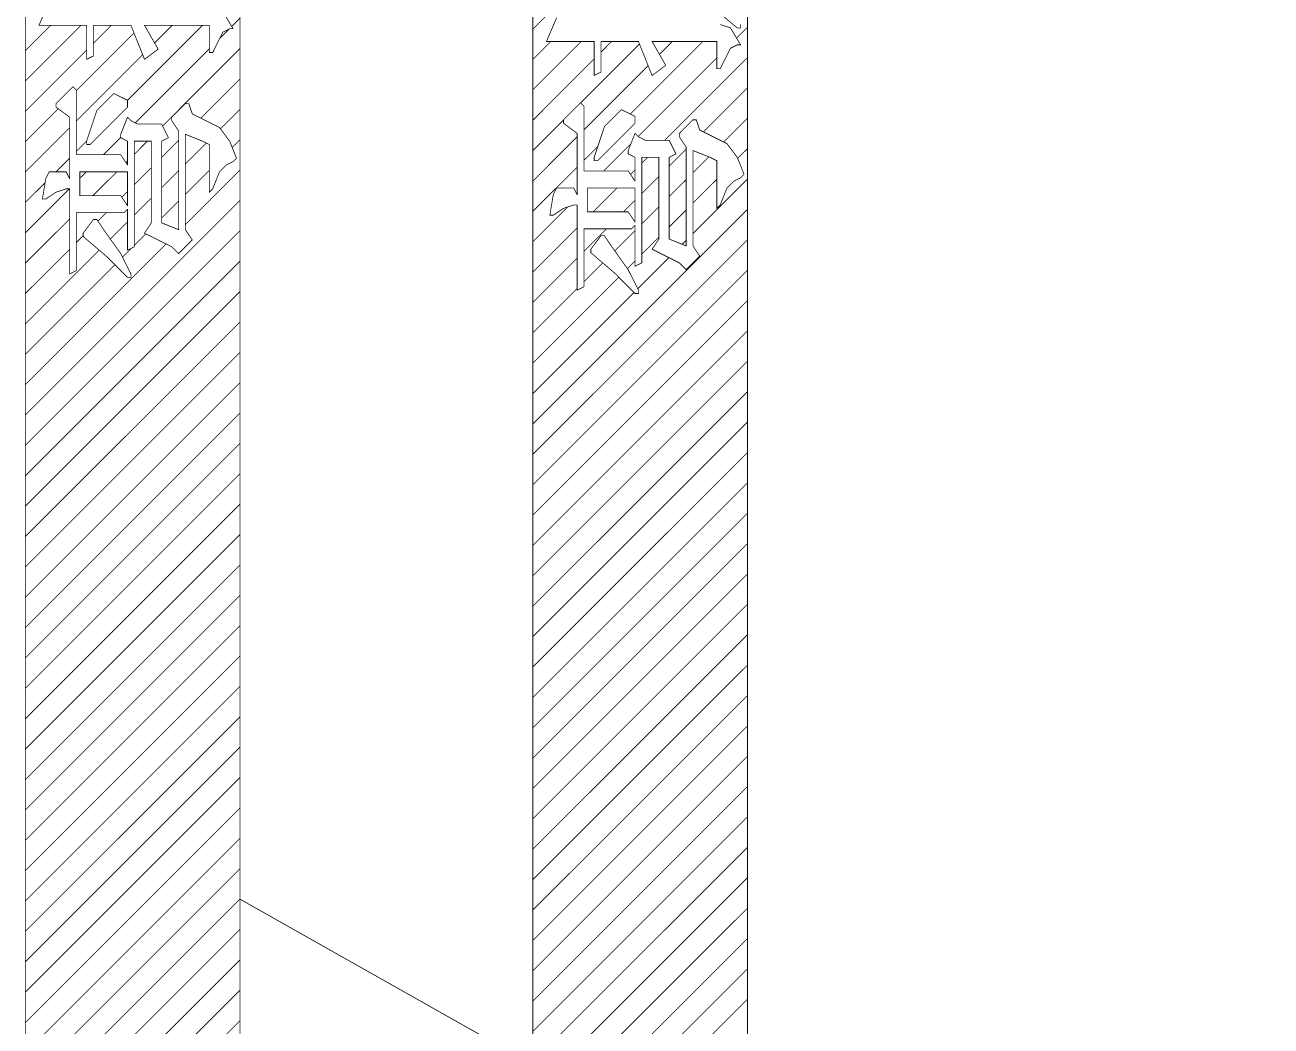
# Model space of a CAD drawing. Header units: millimetres. Extents: x 3362 to 3827, y -139 to 191.
# Drawn here: x 3390.783 to 3394.867, y 116.555 to 119.837 of the extents above; entities that cross this region are included whole.
import ezdxf

# ---------------------------------------------------------------- set-up
doc = ezdxf.new("R2010")
doc.units = ezdxf.units.MM
doc.header["$LTSCALE"] = 23.1
doc.layers.get('0').update_dxf_attribs({"linetype": 'CONTINUOUS'})

# ---------------------------------------------------------------- blocks, each defined once
blk = doc.blocks.new('PAD_R1')
at = {"const_width": 0.5}
blk.add_lwpolyline([(0.25, 0, 1), (-0.25, 0, 1)], format="xyb", close=True, dxfattribs=at)

msp = doc.modelspace()

# ---------------------------------------------------------------- linework, layer by layer
at = {"const_width": 0.00254}
for points in [[(3390.7846, 126.9833), (3390.7846, 113.3834)], [(3390.7846, 113.3834), (3390.7846, 126.9833)], [(3391.4879, 113.3834), (3391.4879, 126.9833)], [(3391.4879, 113.3834), (3391.4879, 126.9833)], [(3392.448, 126.9833), (3392.448, 113.3834)], [(3393.1514, 126.9833), (3393.1514, 113.3834)], [(3392.5748, 119.9498), (3392.448, 119.8228)], [(3390.8293, 119.8352), (3390.8628, 119.9134)], [(3391.432, 119.8799), (3391.4656, 119.824)], [(3393.1178, 119.8268), (3393.0508, 119.8827)], [(3390.8674, 119.8352), (3390.7846, 119.7524)], [(3390.967, 119.8352), (3390.7846, 119.6528)], [(3390.9855, 119.8352), (3390.8293, 119.8352)], [(3390.9855, 119.7237), (3390.9855, 119.8352)], [(3391.0665, 119.8352), (3391.0078, 119.7765)], [(3391.1308, 119.8352), (3391.0078, 119.8352)], [(3391.0078, 119.8352), (3391.0078, 119.7349)], [(3391.3652, 119.8352), (3391.1196, 119.5896)], [(3391.1752, 119.7237), (3391.1308, 119.8352)], [(3391.3876, 119.8352), (3391.1752, 119.8352)], [(3391.1752, 119.8352), (3391.2199, 119.7572)], [(3391.2657, 119.8352), (3391.2083, 119.7778)], [(3391.3876, 119.7461), (3391.3876, 119.8352)], [(3391.4879, 119.8586), (3391.461, 119.8316)], [(3392.4925, 119.7824), (3392.526, 119.8604)], [(3393.0619, 119.838), (3393.0955, 119.8268)], [(3393.0955, 119.8268), (3393.129, 119.7712)], [(3393.1514, 119.8294), (3393.1155, 119.7935)], [(3393.129, 119.8268), (3393.1178, 119.8268)], [(3393.129, 119.838), (3393.129, 119.8268)], [(3391.1407, 119.8101), (3390.952, 119.6213)], [(3391.432, 119.8129), (3391.3988, 119.7461)], [(3391.4529, 119.8233), (3391.4219, 119.7923)], [(3391.4544, 119.824), (3391.432, 119.8129)], [(3391.4656, 119.824), (3391.4544, 119.824)], [(3390.9855, 119.7544), (3390.7846, 119.5533)], [(3391.3876, 119.758), (3391.145, 119.5154)], [(3391.2199, 119.7572), (3391.1752, 119.7237)], [(3391.4879, 119.759), (3391.2344, 119.5053)], [(3391.3988, 119.7461), (3391.3876, 119.7461)], [(3392.6065, 119.7824), (3392.448, 119.6236)], [(3392.507, 119.7824), (3392.448, 119.7232)], [(3392.6489, 119.7824), (3392.4925, 119.7824)], [(3392.7973, 119.774), (3392.6045, 119.5812)], [(3392.6489, 119.6706), (3392.6489, 119.7824)], [(3392.794, 119.7824), (3392.6713, 119.7824)], [(3392.7061, 119.7824), (3392.6713, 119.7473)], [(3392.6713, 119.7824), (3392.6713, 119.6818)], [(3393.0048, 119.7824), (3392.7671, 119.5446)], [(3392.8387, 119.6706), (3392.794, 119.7824)], [(3393.0508, 119.7824), (3392.8387, 119.7824)], [(3392.8387, 119.7824), (3392.8834, 119.7041)], [(3392.9052, 119.7824), (3392.8628, 119.74)], [(3393.0508, 119.693), (3393.0508, 119.7824)], [(3393.0955, 119.76), (3393.0619, 119.693)], [(3393.1178, 119.7712), (3393.0955, 119.76)], [(3393.129, 119.7712), (3393.1178, 119.7712)], [(3391.1691, 119.7389), (3390.952, 119.5218)], [(3391.0078, 119.7349), (3390.9855, 119.7237)], [(3392.6489, 119.7252), (3392.448, 119.5241)], [(3392.8257, 119.7029), (3392.6154, 119.4926)], [(3393.0508, 119.7288), (3392.793, 119.471)], [(3392.8834, 119.7041), (3392.8387, 119.6706)], [(3393.1514, 119.7298), (3392.8801, 119.4585)], [(3392.6713, 119.6818), (3392.6489, 119.6706)], [(3393.0619, 119.693), (3393.0508, 119.693)], [(3390.8852, 119.5784), (3390.9408, 119.6343)], [(3390.9408, 119.6343), (3390.952, 119.6231)], [(3390.952, 119.6231), (3390.952, 119.411)], [(3391.4879, 119.6594), (3391.3596, 119.5309)], [(3393.1514, 119.6302), (3393.0071, 119.486)], [(3391.019, 119.5561), (3391.0749, 119.6119)], [(3391.0749, 119.6119), (3391.1196, 119.5896)], [(3391.1196, 119.5896), (3391.1196, 119.5672)], [(3392.5484, 119.5256), (3392.6042, 119.5812)], [(3392.6042, 119.5812), (3392.6154, 119.5703)], [(3390.8925, 119.5616), (3390.7846, 119.4537)], [(3390.8852, 119.5672), (3390.8852, 119.5784)], [(3390.9299, 119.534), (3390.8852, 119.5672)], [(3390.9855, 119.4557), (3391.019, 119.5561)], [(3391.1196, 119.5672), (3390.9967, 119.4446)], [(3391.2646, 119.534), (3391.3093, 119.5784)], [(3391.3093, 119.5784), (3391.3205, 119.5784)], [(3391.3205, 119.5784), (3391.3317, 119.5451)], [(3391.3317, 119.5451), (3391.4209, 119.5004)], [(3391.4879, 119.5599), (3391.4242, 119.4961)], [(3392.6154, 119.5703), (3392.6154, 119.3579)], [(3392.6825, 119.5032), (3392.7381, 119.5591)], [(3392.7381, 119.5591), (3392.7828, 119.5368)], [(3390.9299, 119.4994), (3390.7846, 119.3541)], [(3390.9299, 119.3328), (3390.9299, 119.534)], [(3391.0973, 119.4781), (3391.1196, 119.534)], [(3391.1196, 119.534), (3391.1308, 119.5228)], [(3391.1308, 119.5228), (3391.1531, 119.5116)], [(3391.1531, 119.5116), (3391.2311, 119.5116)], [(3391.2311, 119.5116), (3391.2535, 119.4669)], [(3391.2646, 119.5228), (3391.2646, 119.534)], [(3391.287, 119.4893), (3391.2646, 119.5228)], [(3391.4209, 119.5004), (3391.4544, 119.4557)], [(3392.5484, 119.5251), (3392.448, 119.4245)], [(3392.5484, 119.5144), (3392.5484, 119.5256)], [(3392.5931, 119.4809), (3392.5484, 119.5144)], [(3392.6489, 119.4026), (3392.6825, 119.5032)], [(3392.7828, 119.5144), (3392.6601, 119.3915)], [(3392.7828, 119.5368), (3392.7828, 119.5144)], [(3392.9281, 119.4809), (3392.9725, 119.5256)], [(3392.9725, 119.5256), (3392.9837, 119.5256)], [(3392.9837, 119.5256), (3392.9949, 119.4921)], [(3393.1514, 119.5307), (3393.0734, 119.4527)], [(3391.0973, 119.4677), (3391.0406, 119.411)], [(3391.0973, 119.4669), (3391.0973, 119.4781)], [(3391.1196, 119.4557), (3391.0973, 119.4669)], [(3391.2535, 119.4669), (3391.2311, 119.4557)], [(3391.287, 119.4583), (3391.2311, 119.4026)], [(3391.287, 119.1654), (3391.287, 119.4893)], [(3391.3093, 119.4781), (3391.3093, 119.1654)], [(3391.3652, 119.4557), (3391.3093, 119.4781)], [(3391.4879, 119.4603), (3391.4628, 119.4349)], [(3392.5931, 119.4702), (3392.448, 119.3249)], [(3392.5931, 119.28), (3392.5931, 119.4809)], [(3392.7604, 119.425), (3392.7828, 119.4809)], [(3392.7828, 119.4809), (3392.794, 119.4697)], [(3392.794, 119.4697), (3392.8163, 119.4585)], [(3392.8163, 119.4585), (3392.8946, 119.4585)], [(3392.8946, 119.4585), (3392.9169, 119.4138)], [(3392.9281, 119.4697), (3392.9281, 119.4809)], [(3392.9504, 119.1123), (3392.9504, 119.4362), (3392.9281, 119.4697)], [(3392.9949, 119.4921), (3393.0843, 119.4473)], [(3390.9855, 119.4557), (3390.952, 119.4222)], [(3390.9855, 119.4446), (3390.9855, 119.4557)], [(3390.9967, 119.4446), (3390.9855, 119.4446)], [(3391.1196, 119.3775), (3391.1196, 119.4557)], [(3391.1846, 119.4557), (3391.142, 119.4128)], [(3391.142, 119.4557), (3391.142, 119.1095)], [(3391.1976, 119.4557), (3391.142, 119.4557)], [(3391.1976, 119.1878), (3391.1976, 119.4557)], [(3391.2311, 119.4557), (3391.2311, 119.1878)], [(3391.3777, 119.4494), (3391.3093, 119.3811)], [(3391.3876, 119.4446), (3391.3652, 119.4557)], [(3391.3876, 119.2883), (3391.3876, 119.4446)], [(3391.4544, 119.4557), (3391.4767, 119.3998)], [(3392.6609, 119.4382), (3392.6154, 119.393)], [(3392.7696, 119.4476), (3392.6802, 119.3579)], [(3392.7604, 119.4138), (3392.7604, 119.425)], [(3392.9504, 119.4291), (3392.8946, 119.3734)], [(3392.9725, 119.425), (3392.9725, 119.1123)], [(3393.0284, 119.4026), (3392.9725, 119.425)], [(3393.0843, 119.4473), (3393.1178, 119.4026)], [(3393.1514, 119.4311), (3393.1193, 119.3991)], [(3390.9299, 119.3998), (3390.8852, 119.3551)], [(3390.952, 119.411), (3391.0973, 119.411)], [(3391.0973, 119.411), (3391.1196, 119.3775)], [(3391.1196, 119.3905), (3391.1143, 119.3854)], [(3391.4432, 119.3775), (3391.4209, 119.3551)], [(3391.4656, 119.3887), (3391.4432, 119.3775)], [(3391.4767, 119.3998), (3391.4656, 119.3887)], [(3392.6489, 119.3915), (3392.6489, 119.4026)], [(3392.6601, 119.3915), (3392.6489, 119.3915)], [(3392.7828, 119.4026), (3392.7604, 119.4138)], [(3392.7828, 119.3247), (3392.7828, 119.4026)], [(3392.8052, 119.4026), (3392.8052, 119.0567)], [(3392.8242, 119.4026), (3392.8052, 119.3836)], [(3392.861, 119.4026), (3392.8052, 119.4026)], [(3392.861, 119.1347), (3392.861, 119.4026)], [(3392.9169, 119.4138), (3392.8946, 119.4026)], [(3392.8946, 119.4026), (3392.8946, 119.1347)], [(3393.0249, 119.4042), (3392.9725, 119.3518)], [(3393.0508, 119.2353), (3393.0508, 119.3915), (3393.0284, 119.4026)], [(3393.1178, 119.4026), (3393.1402, 119.3468)], [(3390.8516, 119.3328), (3390.8628, 119.3551)], [(3390.8628, 119.3551), (3390.9187, 119.3551)], [(3390.9187, 119.3551), (3390.9299, 119.3328)], [(3390.9631, 119.2772), (3390.9631, 119.3551)], [(3390.9847, 119.3551), (3390.9631, 119.3338)], [(3390.9631, 119.3551), (3391.1196, 119.3551)], [(3391.0843, 119.3551), (3391.0061, 119.2772)], [(3391.1196, 119.3551), (3391.1196, 119.2436)], [(3391.1976, 119.3691), (3391.142, 119.3132)], [(3391.287, 119.3587), (3391.2311, 119.3031)], [(3391.4879, 119.3607), (3391.3093, 119.1819)], [(3391.3876, 119.3597), (3391.3093, 119.2815)], [(3391.4209, 119.3551), (3391.3988, 119.2995)], [(3392.5931, 119.3706), (3392.448, 119.2256)], [(3392.6154, 119.3579), (3392.7604, 119.3579)], [(3392.7604, 119.3579), (3392.7828, 119.3247)], [(3392.7828, 119.3612), (3392.7681, 119.3465)], [(3392.861, 119.3399), (3392.8052, 119.284)], [(3393.129, 119.3358), (3393.1067, 119.3247)], [(3393.1402, 119.3468), (3393.129, 119.3358)], [(3390.8494, 119.3193), (3390.7846, 119.2548)], [(3390.9289, 119.2995), (3390.7846, 119.1552)], [(3390.8405, 119.266), (3390.8516, 119.3328)], [(3390.9187, 119.2995), (3390.8852, 119.2883)], [(3390.9299, 119.2995), (3390.9187, 119.2995)], [(3390.9299, 119.0204), (3390.9299, 119.2995)], [(3391.3988, 119.2995), (3391.3876, 119.2883)], [(3392.5148, 119.28), (3392.526, 119.3023)], [(3392.526, 119.3023), (3392.5819, 119.3023)], [(3392.5819, 119.3023), (3392.5931, 119.28)], [(3392.6266, 119.2241), (3392.6266, 119.3023)], [(3392.6266, 119.3023), (3392.7828, 119.3023)], [(3392.7239, 119.3023), (3392.6456, 119.2241)], [(3392.7828, 119.3023), (3392.7828, 119.1906)], [(3392.9504, 119.3295), (3392.8946, 119.2739)], [(3393.1514, 119.3315), (3392.9725, 119.1527)], [(3393.0508, 119.3305), (3392.9725, 119.2523)], [(3393.0843, 119.3023), (3393.0619, 119.2464)], [(3393.1067, 119.3247), (3393.0843, 119.3023)], [(3391.4879, 119.2612), (3390.7846, 118.5578)], [(3390.8516, 119.266), (3390.8405, 119.266)], [(3390.8852, 119.2883), (3390.8516, 119.266)], [(3391.0973, 119.2772), (3390.9631, 119.2772)], [(3391.1196, 119.2436), (3391.0973, 119.2772)], [(3391.1196, 119.2909), (3391.1006, 119.2721)], [(3391.1976, 119.2695), (3391.142, 119.2137)], [(3391.287, 119.2594), (3391.2311, 119.2035)], [(3392.5037, 119.2129), (3392.5148, 119.28)], [(3392.7828, 119.2617), (3392.7452, 119.2241)], [(3390.952, 119.2213), (3390.952, 119.0315)], [(3391.1084, 119.2213), (3390.952, 119.2213)], [(3391.0498, 119.2213), (3391.0226, 119.1939)], [(3391.1196, 119.2325), (3391.1084, 119.2213)], [(3391.1196, 119.0984), (3391.1196, 119.2325)], [(3392.5618, 119.2396), (3392.448, 119.126)], [(3393.1514, 119.232), (3392.448, 118.5286)], [(3392.5148, 119.2129), (3392.5037, 119.2129)], [(3392.5484, 119.2353), (3392.5148, 119.2129)], [(3392.5819, 119.2464), (3392.5484, 119.2353)], [(3392.5931, 119.2464), (3392.5819, 119.2464)], [(3392.5931, 118.9673), (3392.5931, 119.2464)], [(3392.7604, 119.2241), (3392.6266, 119.2241)], [(3392.7828, 119.1906), (3392.7604, 119.2241)], [(3392.861, 119.2403), (3392.8052, 119.1845)], [(3392.9504, 119.2299), (3392.8946, 119.1743)], [(3393.0619, 119.2464), (3393.0508, 119.2353)], [(3390.9299, 119.2007), (3390.7846, 119.0557)], [(3390.9743, 119.1542), (3391.0078, 119.1989)], [(3391.0078, 119.1989), (3391.019, 119.1989)], [(3391.019, 119.1989), (3391.0414, 119.1654)], [(3391.1196, 119.1913), (3391.0632, 119.1349)], [(3391.1752, 119.1542), (3391.1976, 119.1878)], [(3391.2311, 119.1878), (3391.287, 119.1654)], [(3392.5931, 119.1715), (3392.448, 119.0265)], [(3392.7828, 119.1794), (3392.7716, 119.1682)], [(3392.7828, 119.0455), (3392.7828, 119.1794)], [(3391.4879, 119.1616), (3390.7846, 118.4583)], [(3390.9743, 119.1458), (3390.952, 119.1235)], [(3390.9743, 119.1431), (3390.9743, 119.1542)], [(3391.0526, 119.0763), (3390.9743, 119.1431)], [(3391.0414, 119.1654), (3391.0973, 119.0872)], [(3391.1798, 119.1519), (3391.142, 119.1141)], [(3391.2646, 119.1095), (3391.1752, 119.1542)], [(3391.3317, 119.1319), (3391.287, 119.0872)], [(3391.3093, 119.1654), (3391.3317, 119.1319)], [(3393.1514, 119.1324), (3392.448, 118.4291)], [(3392.6154, 119.1682), (3392.6154, 118.9785)], [(3392.6893, 119.1682), (3392.6154, 119.0943)], [(3392.7716, 119.1682), (3392.6154, 119.1682)], [(3392.6378, 119.1014), (3392.6713, 119.1458)], [(3392.6713, 119.1458), (3392.6825, 119.1458)], [(3392.6825, 119.1458), (3392.7048, 119.1123)], [(3392.7828, 119.1621), (3392.7165, 119.0958)], [(3392.861, 119.1408), (3392.8052, 119.0849)], [(3392.8387, 119.1014), (3392.861, 119.1347)], [(3392.8946, 119.1347), (3392.9504, 119.1123)], [(3392.9504, 119.1306), (3392.9375, 119.1177)], [(3391.2461, 119.1189), (3390.7846, 118.6574)], [(3390.9299, 119.1011), (3390.7846, 118.9561)], [(3391.0266, 119.0984), (3390.7846, 118.8565)], [(3391.1328, 119.1052), (3391.1031, 119.0755)], [(3391.142, 119.1095), (3391.1196, 119.0984)], [(3391.287, 119.0872), (3391.2646, 119.1095)], [(3392.6378, 119.0902), (3392.6378, 119.1014)], [(3392.716, 119.0232), (3392.6378, 119.0902)], [(3392.7048, 119.1123), (3392.7604, 119.0343)], [(3392.9281, 119.0567), (3392.8387, 119.1014)], [(3392.9725, 119.1123), (3392.9949, 119.079)], [(3391.4879, 119.062), (3390.7846, 118.3587)], [(3391.0782, 119.0506), (3390.7846, 118.757)], [(3391.1196, 119.0092), (3391.0526, 119.0763)], [(3391.0973, 119.0872), (3391.1308, 119.0204)], [(3392.5931, 119.0719), (3392.448, 118.9269)], [(3392.6771, 119.0564), (3392.6154, 118.9947)], [(3392.7828, 119.0625), (3392.7582, 119.0379)], [(3392.8052, 119.0567), (3392.7828, 119.0455)], [(3392.8935, 119.0737), (3392.7917, 118.9719)], [(3392.9504, 119.0343), (3392.9281, 119.0567)], [(3392.9949, 119.079), (3392.9504, 119.0343)], [(3390.952, 119.0315), (3390.9299, 119.0204)], [(3391.1308, 119.0092), (3391.1196, 119.0092)], [(3391.1308, 119.0204), (3391.1308, 119.0092)], [(3393.1514, 119.0328), (3392.448, 118.3295)], [(3392.7297, 119.0095), (3392.448, 118.7278)], [(3392.7828, 118.9561), (3392.716, 119.0232)], [(3392.7604, 119.0343), (3392.794, 118.9673)], [(3392.5931, 118.9724), (3392.448, 118.8273)], [(3392.6154, 118.9785), (3392.5931, 118.9673)], [(3392.794, 118.9673), (3392.794, 118.9561)], [(3391.4879, 118.9625), (3390.7846, 118.2591)], [(3392.7795, 118.9597), (3392.448, 118.6282)], [(3393.1514, 118.9333), (3392.448, 118.2299)], [(3392.794, 118.9561), (3392.7828, 118.9561)], [(3391.4879, 118.8629), (3390.7846, 118.1596)], [(3393.1514, 118.8337), (3392.448, 118.1304)], [(3391.4879, 118.7633), (3390.7846, 118.06)], [(3393.1514, 118.7341), (3392.448, 118.0308)], [(3391.4879, 118.6638), (3390.7846, 117.9604)], [(3393.1514, 118.6345), (3392.448, 117.9312)], [(3391.4879, 118.5642), (3390.7846, 117.8609)], [(3393.1514, 118.535), (3392.448, 117.8317)], [(3391.4879, 118.4646), (3390.7846, 117.7613)], [(3393.1514, 118.4354), (3392.448, 117.7321)], [(3391.4879, 118.3651), (3390.7846, 117.6617)], [(3393.1514, 118.3358), (3392.448, 117.6325)], [(3391.4879, 118.2655), (3390.7846, 117.5622)], [(3393.1514, 118.2363), (3392.448, 117.5329)], [(3391.4879, 118.1659), (3390.7846, 117.4626)], [(3393.1514, 118.1367), (3392.448, 117.4334)], [(3391.4879, 118.0663), (3390.7846, 117.363)], [(3393.1514, 118.0371), (3392.448, 117.3338)], [(3391.4879, 117.9668), (3390.7846, 117.2635)], [(3393.1514, 117.9376), (3392.448, 117.2342)], [(3391.4879, 117.8672), (3390.7846, 117.1639)], [(3393.1514, 117.838), (3392.448, 117.1347)], [(3391.4879, 117.7676), (3390.7846, 117.0643)], [(3393.1514, 117.7384), (3392.448, 117.0351)], [(3391.4879, 117.6681), (3390.7846, 116.9648)], [(3393.1514, 117.6389), (3392.448, 116.9355)], [(3391.4879, 117.5685), (3390.7846, 116.8652)], [(3393.1514, 117.5393), (3392.448, 116.836)], [(3391.4879, 117.4689), (3390.7846, 116.7656)], [(3393.1514, 117.4397), (3392.448, 116.7364)], [(3391.4879, 117.3694), (3390.7846, 116.666)], [(3393.1514, 117.3402), (3392.448, 116.6368)], [(3391.4879, 117.2698), (3390.7846, 116.5665)], [(3393.1514, 117.2406), (3392.448, 116.5373)], [(3391.4879, 117.1702), (3390.7846, 116.4669)], [(3393.1514, 117.141), (3392.448, 116.4377)], [(3391.4879, 117.0707), (3390.7846, 116.3673)], [(3393.1514, 117.0415), (3392.448, 116.3381)], [(3390.7846, 116.2678), (3391.4879, 116.9711), (3418.0947, 101.949)], [(3393.1514, 116.9419), (3392.448, 116.2386)], [(3391.4879, 116.8715), (3390.7846, 116.1682)], [(3393.1514, 116.8423), (3392.448, 116.139)], [(3391.4879, 116.772), (3390.7846, 116.0686)], [(3393.1514, 116.7428), (3392.448, 116.0394)], [(3391.4879, 116.6724), (3390.7846, 115.9691)], [(3393.1514, 116.6432), (3392.448, 115.9399)], [(3391.4879, 116.5728), (3390.7846, 115.8698)]]:
    msp.add_lwpolyline(points, dxfattribs=at)

# ---------------------------------------------------------------- block references
at = {"xscale": 0.00254, "yscale": 0.00254}
for p in [(3390.8293, 119.8352), (3390.8293, 119.8352), (3390.8674, 119.8352), (3390.967, 119.8352), (3390.9855, 119.8352), (3390.9855, 119.8352), (3391.0078, 119.8352), (3391.0078, 119.8352), (3391.0665, 119.8352), (3391.1308, 119.8352), (3391.1308, 119.8352), (3391.1752, 119.8352), (3391.1752, 119.8352), (3391.2657, 119.8352), (3391.3652, 119.8352), (3391.3876, 119.8352), (3391.3876, 119.8352), (3391.461, 119.8316), (3393.0955, 119.8268), (3393.0955, 119.8268), (3393.1178, 119.8268), (3393.1178, 119.8268), (3393.129, 119.8268), (3393.129, 119.8268), (3393.1514, 119.8294), (3391.1407, 119.8101), (3391.4219, 119.7923), (3391.432, 119.8129), (3391.432, 119.8129), (3391.4529, 119.8233), (3391.4544, 119.824), (3391.4544, 119.824), (3391.4656, 119.824), (3391.4656, 119.824), (3392.448, 119.8228), (3393.1155, 119.7935), (3390.7846, 119.7524), (3390.9855, 119.7544), (3391.0078, 119.7765), (3391.2083, 119.7778), (3391.2199, 119.7572), (3391.2199, 119.7572), (3391.3876, 119.758), (3391.3876, 119.7461), (3391.3876, 119.7461), (3391.3988, 119.7461), (3391.3988, 119.7461), (3391.4879, 119.759), (3392.4925, 119.7824), (3392.4925, 119.7824), (3392.507, 119.7824), (3392.6065, 119.7824), (3392.6489, 119.7824), (3392.6489, 119.7824), (3392.6713, 119.7824), (3392.6713, 119.7824), (3392.6713, 119.7473), (3392.7061, 119.7824), (3392.794, 119.7824), (3392.794, 119.7824), (3392.7973, 119.774), (3392.8387, 119.7824), (3392.8387, 119.7824), (3392.9052, 119.7824), (3393.0048, 119.7824), (3393.0508, 119.7824), (3393.0508, 119.7824), (3393.0955, 119.76), (3393.0955, 119.76), (3393.1178, 119.7712), (3393.1178, 119.7712), (3393.129, 119.7712), (3393.129, 119.7712), (3390.9855, 119.7237), (3390.9855, 119.7237), (3391.0078, 119.7349), (3391.0078, 119.7349), (3391.1691, 119.7389), (3391.1752, 119.7237), (3391.1752, 119.7237), (3392.448, 119.7232), (3392.6489, 119.7252), (3392.8257, 119.7029), (3392.8628, 119.74), (3392.8834, 119.7041), (3392.8834, 119.7041), (3393.0508, 119.7288), (3393.1514, 119.7298), (3392.6489, 119.6706), (3392.6489, 119.6706), (3392.6713, 119.6818), (3392.6713, 119.6818), (3392.8387, 119.6706), (3392.8387, 119.6706), (3393.0508, 119.693), (3393.0508, 119.693), (3393.0619, 119.693), (3393.0619, 119.693), (3390.7846, 119.6528), (3390.9408, 119.6343), (3390.9408, 119.6343), (3390.952, 119.6231), (3390.952, 119.6231), (3390.952, 119.6213), (3391.4879, 119.6594), (3392.448, 119.6236), (3393.1514, 119.6302), (3391.0749, 119.6119), (3391.0749, 119.6119), (3391.1196, 119.5896), (3391.1196, 119.5896), (3391.1196, 119.5896), (3392.6042, 119.5812), (3392.6042, 119.5812), (3392.6045, 119.5812), (3390.7846, 119.5533), (3390.8852, 119.5784), (3390.8852, 119.5784), (3390.8852, 119.5672), (3390.8852, 119.5672), (3390.8925, 119.5616), (3391.019, 119.5561), (3391.019, 119.5561), (3391.1196, 119.5672), (3391.1196, 119.5672), (3391.3093, 119.5784), (3391.3093, 119.5784), (3391.3205, 119.5784), (3391.3205, 119.5784), (3391.3317, 119.5451), (3391.3317, 119.5451), (3391.4879, 119.5599), (3392.6154, 119.5703), (3392.6154, 119.5703), (3392.7381, 119.5591), (3392.7381, 119.5591), (3392.7671, 119.5446), (3390.9299, 119.534), (3390.9299, 119.534), (3390.9299, 119.4994), (3390.952, 119.5218), (3391.1196, 119.534), (3391.1196, 119.534), (3391.1308, 119.5228), (3391.1308, 119.5228), (3391.145, 119.5154), (3391.1531, 119.5116), (3391.1531, 119.5116), (3391.2311, 119.5116), (3391.2311, 119.5116), (3391.2344, 119.5053), (3391.2646, 119.534), (3391.2646, 119.534), (3391.2646, 119.5228), (3391.2646, 119.5228), (3391.3596, 119.5309), (3391.4209, 119.5004), (3391.4209, 119.5004), (3392.448, 119.5241), (3392.5484, 119.5256), (3392.5484, 119.5256), (3392.5484, 119.5251), (3392.5484, 119.5144), (3392.5484, 119.5144), (3392.6825, 119.5032), (3392.6825, 119.5032), (3392.7828, 119.5368), (3392.7828, 119.5368), (3392.7828, 119.5144), (3392.7828, 119.5144), (3392.9725, 119.5256), (3392.9725, 119.5256), (3392.9837, 119.5256), (3392.9837, 119.5256), (3393.1514, 119.5307), (3391.0973, 119.4781), (3391.0973, 119.4781), (3391.0973, 119.4677), (3391.0973, 119.4669), (3391.0973, 119.4669), (3391.2535, 119.4669), (3391.2535, 119.4669), (3391.287, 119.4893), (3391.287, 119.4893), (3391.287, 119.4583), (3391.3093, 119.4781), (3391.3093, 119.4781), (3391.4242, 119.4961), (3391.4879, 119.4603), (3392.5931, 119.4809), (3392.5931, 119.4809), (3392.5931, 119.4702), (3392.6154, 119.4926), (3392.7828, 119.4809), (3392.7828, 119.4809), (3392.793, 119.471), (3392.794, 119.4697), (3392.794, 119.4697), (3392.8163, 119.4585), (3392.8163, 119.4585), (3392.8801, 119.4585), (3392.8946, 119.4585), (3392.8946, 119.4585), (3392.9281, 119.4809), (3392.9281, 119.4809), (3392.9281, 119.4697), (3392.9281, 119.4697), (3392.9949, 119.4921), (3392.9949, 119.4921), (3393.0071, 119.486), (3390.7846, 119.4537), (3390.952, 119.4222), (3390.9855, 119.4557), (3390.9855, 119.4557), (3390.9855, 119.4557), (3390.9855, 119.4446), (3390.9855, 119.4446), (3390.9967, 119.4446), (3390.9967, 119.4446), (3391.1196, 119.4557), (3391.1196, 119.4557), (3391.142, 119.4557), (3391.142, 119.4557), (3391.1846, 119.4557), (3391.1976, 119.4557), (3391.1976, 119.4557), (3391.2311, 119.4557), (3391.2311, 119.4557), (3391.3652, 119.4557), (3391.3652, 119.4557), (3391.3777, 119.4494), (3391.3876, 119.4446), (3391.3876, 119.4446), (3391.4544, 119.4557), (3391.4544, 119.4557), (3391.4628, 119.4349), (3392.448, 119.4245), (3392.6609, 119.4382), (3392.7604, 119.425), (3392.7604, 119.425), (3392.7696, 119.4476), (3392.9504, 119.4291), (3392.9725, 119.425), (3392.9725, 119.425), (3393.0734, 119.4527), (3393.0843, 119.4473), (3393.0843, 119.4473), (3393.1514, 119.4311), (3390.9299, 119.3998), (3390.952, 119.411), (3390.952, 119.411), (3391.0406, 119.411), (3391.0973, 119.411), (3391.0973, 119.411), (3391.1143, 119.3854), (3391.1196, 119.3905), (3391.1196, 119.3775), (3391.1196, 119.3775), (3391.142, 119.4128), (3391.2311, 119.4026), (3391.3093, 119.3811), (3391.4432, 119.3775), (3391.4432, 119.3775), (3391.4656, 119.3887), (3391.4656, 119.3887), (3391.4767, 119.3998), (3391.4767, 119.3998), (3392.6154, 119.393), (3392.6489, 119.4026), (3392.6489, 119.4026), (3392.6489, 119.3915), (3392.6489, 119.3915), (3392.6601, 119.3915), (3392.6601, 119.3915), (3392.7604, 119.4138), (3392.7604, 119.4138), (3392.7828, 119.4026), (3392.7828, 119.4026), (3392.8052, 119.4026), (3392.8052, 119.4026), (3392.8052, 119.3836), (3392.8242, 119.4026), (3392.861, 119.4026), (3392.861, 119.4026), (3392.8946, 119.4026), (3392.8946, 119.4026), (3392.9169, 119.4138), (3392.9169, 119.4138), (3393.0249, 119.4042), (3393.0284, 119.4026), (3393.0284, 119.4026), (3393.1178, 119.4026), (3393.1178, 119.4026), (3393.1193, 119.3991), (3390.7846, 119.3541), (3390.8628, 119.3551), (3390.8628, 119.3551), (3390.8852, 119.3551), (3390.9187, 119.3551), (3390.9187, 119.3551), (3390.9631, 119.3551), (3390.9631, 119.3551), (3390.9847, 119.3551), (3391.0843, 119.3551), (3391.1196, 119.3551), (3391.1196, 119.3551), (3391.1976, 119.3691), (3391.287, 119.3587), (3391.3876, 119.3597), (3391.4209, 119.3551), (3391.4209, 119.3551), (3391.4879, 119.3607), (3392.5931, 119.3706), (3392.6154, 119.3579), (3392.6154, 119.3579), (3392.6802, 119.3579), (3392.7604, 119.3579), (3392.7604, 119.3579), (3392.7681, 119.3465), (3392.7828, 119.3612), (3392.861, 119.3399), (3392.8946, 119.3734), (3392.9725, 119.3518), (3393.129, 119.3358), (3393.129, 119.3358), (3393.1402, 119.3468), (3393.1402, 119.3468), (3390.8494, 119.3193), (3390.8516, 119.3328), (3390.8516, 119.3328), (3390.9187, 119.2995), (3390.9187, 119.2995), (3390.9289, 119.2995), (3390.9299, 119.3328), (3390.9299, 119.3328), (3390.9299, 119.2995), (3390.9299, 119.2995), (3390.9631, 119.3338), (3391.142, 119.3132), (3391.2311, 119.3031), (3391.3988, 119.2995), (3391.3988, 119.2995), (3392.448, 119.3249), (3392.526, 119.3023), (3392.526, 119.3023), (3392.5819, 119.3023), (3392.5819, 119.3023), (3392.6266, 119.3023), (3392.6266, 119.3023), (3392.7239, 119.3023), (3392.7828, 119.3247), (3392.7828, 119.3247), (3392.7828, 119.3023), (3392.7828, 119.3023), (3392.9504, 119.3295), (3393.0508, 119.3305), (3393.0843, 119.3023), (3393.0843, 119.3023), (3393.1067, 119.3247), (3393.1067, 119.3247), (3393.1514, 119.3315), (3390.7846, 119.2548), (3390.8405, 119.266), (3390.8405, 119.266), (3390.8516, 119.266), (3390.8516, 119.266), (3390.8852, 119.2883), (3390.8852, 119.2883), (3390.9631, 119.2772), (3390.9631, 119.2772), (3391.0061, 119.2772), (3391.0973, 119.2772), (3391.0973, 119.2772), (3391.1006, 119.2721), (3391.1196, 119.2909), (3391.1976, 119.2695), (3391.287, 119.2594), (3391.3093, 119.2815), (3391.3876, 119.2883), (3391.3876, 119.2883), (3391.4879, 119.2612), (3392.5148, 119.28), (3392.5148, 119.28), (3392.5931, 119.28), (3392.5931, 119.28), (3392.7828, 119.2617), (3392.8052, 119.284), (3392.8946, 119.2739), (3390.952, 119.2213), (3390.952, 119.2213), (3391.0498, 119.2213), (3391.1084, 119.2213), (3391.1084, 119.2213), (3391.1196, 119.2436), (3391.1196, 119.2436), (3391.1196, 119.2325), (3391.1196, 119.2325), (3391.142, 119.2137), (3392.448, 119.2256), (3392.5037, 119.2129), (3392.5037, 119.2129), (3392.5148, 119.2129), (3392.5148, 119.2129), (3392.5484, 119.2353), (3392.5484, 119.2353), (3392.5618, 119.2396), (3392.5819, 119.2464), (3392.5819, 119.2464), (3392.5931, 119.2464), (3392.5931, 119.2464), (3392.6266, 119.2241), (3392.6266, 119.2241), (3392.6456, 119.2241), (3392.7452, 119.2241), (3392.7604, 119.2241), (3392.7604, 119.2241), (3392.861, 119.2403), (3392.9504, 119.2299), (3392.9725, 119.2523), (3393.0508, 119.2353), (3393.0508, 119.2353), (3393.0619, 119.2464), (3393.0619, 119.2464), (3393.1514, 119.232), (3390.9299, 119.2007), (3391.0078, 119.1989), (3391.0078, 119.1989), (3391.019, 119.1989), (3391.019, 119.1989), (3391.0226, 119.1939), (3391.1196, 119.1913), (3391.1976, 119.1878), (3391.1976, 119.1878), (3391.2311, 119.2035), (3391.2311, 119.1878), (3391.2311, 119.1878), (3391.3093, 119.1819), (3392.5931, 119.1715), (3392.7828, 119.1906), (3392.7828, 119.1906), (3392.7828, 119.1794), (3392.7828, 119.1794), (3392.8052, 119.1845), (3392.8946, 119.1743), (3390.7846, 119.1552), (3390.9743, 119.1542), (3390.9743, 119.1542), (3390.9743, 119.1458), (3390.9743, 119.1431), (3390.9743, 119.1431), (3391.0414, 119.1654), (3391.0414, 119.1654), (3391.0632, 119.1349), (3391.1752, 119.1542), (3391.1752, 119.1542), (3391.1798, 119.1519), (3391.287, 119.1654), (3391.287, 119.1654), (3391.3093, 119.1654), (3391.3093, 119.1654), (3391.3317, 119.1319), (3391.3317, 119.1319), (3391.4879, 119.1616), (3392.6154, 119.1682), (3392.6154, 119.1682), (3392.6713, 119.1458), (3392.6713, 119.1458), (3392.6825, 119.1458), (3392.6825, 119.1458), (3392.6893, 119.1682), (3392.7716, 119.1682), (3392.7716, 119.1682), (3392.7828, 119.1621), (3392.861, 119.1408), (3392.861, 119.1347), (3392.861, 119.1347), (3392.8946, 119.1347), (3392.8946, 119.1347), (3392.9504, 119.1306), (3392.9725, 119.1527), (3393.1514, 119.1324), (3390.9299, 119.1011), (3390.952, 119.1235), (3391.0266, 119.0984), (3391.1196, 119.0984), (3391.1196, 119.0984), (3391.1328, 119.1052), (3391.142, 119.1141), (3391.142, 119.1095), (3391.142, 119.1095), (3391.2461, 119.1189), (3391.2646, 119.1095), (3391.2646, 119.1095), (3392.448, 119.126), (3392.6154, 119.0943), (3392.6378, 119.1014), (3392.6378, 119.1014), (3392.6378, 119.0902), (3392.6378, 119.0902), (3392.7048, 119.1123), (3392.7048, 119.1123), (3392.7165, 119.0958), (3392.8387, 119.1014), (3392.8387, 119.1014), (3392.9375, 119.1177), (3392.9504, 119.1123), (3392.9504, 119.1123), (3392.9725, 119.1123), (3392.9725, 119.1123), (3390.7846, 119.0557), (3391.0526, 119.0763), (3391.0526, 119.0763), (3391.0782, 119.0506), (3391.0973, 119.0872), (3391.0973, 119.0872), (3391.1031, 119.0755), (3391.287, 119.0872), (3391.287, 119.0872), (3391.4879, 119.062), (3392.5931, 119.0719), (3392.6771, 119.0564), (3392.7828, 119.0625), (3392.8052, 119.0849), (3392.8052, 119.0567), (3392.8052, 119.0567), (3392.8935, 119.0737), (3392.9281, 119.0567), (3392.9281, 119.0567), (3392.9949, 119.079), (3392.9949, 119.079), (3390.9299, 119.0204), (3390.9299, 119.0204), (3390.952, 119.0315), (3390.952, 119.0315), (3391.1196, 119.0092), (3391.1196, 119.0092), (3391.1308, 119.0204), (3391.1308, 119.0204), (3391.1308, 119.0092), (3391.1308, 119.0092), (3392.448, 119.0265), (3392.716, 119.0232), (3392.716, 119.0232), (3392.7297, 119.0095), (3392.7582, 119.0379), (3392.7604, 119.0343), (3392.7604, 119.0343), (3392.7828, 119.0455), (3392.7828, 119.0455), (3392.9504, 119.0343), (3392.9504, 119.0343), (3393.1514, 119.0328), (3392.5931, 118.9724), (3392.5931, 118.9673), (3392.5931, 118.9673), (3392.6154, 118.9947), (3392.6154, 118.9785), (3392.6154, 118.9785), (3392.7917, 118.9719), (3392.794, 118.9673), (3392.794, 118.9673), (3390.7846, 118.9561), (3391.4879, 118.9625), (3392.448, 118.9269), (3392.7795, 118.9597), (3392.7828, 118.9561), (3392.7828, 118.9561), (3392.794, 118.9561), (3392.794, 118.9561), (3393.1514, 118.9333), (3390.7846, 118.8565), (3391.4879, 118.8629), (3392.448, 118.8273), (3393.1514, 118.8337), (3391.4879, 118.7633), (3390.7846, 118.757), (3392.448, 118.7278), (3393.1514, 118.7341), (3390.7846, 118.6574), (3391.4879, 118.6638), (3392.448, 118.6282), (3393.1514, 118.6345), (3391.4879, 118.5642), (3390.7846, 118.5578), (3392.448, 118.5286), (3393.1514, 118.535), (3390.7846, 118.4583), (3391.4879, 118.4646), (3392.448, 118.4291), (3393.1514, 118.4354), (3390.7846, 118.3587), (3391.4879, 118.3651), (3392.448, 118.3295), (3393.1514, 118.3358), (3390.7846, 118.2591), (3391.4879, 118.2655), (3393.1514, 118.2363), (3392.448, 118.2299), (3390.7846, 118.1596), (3391.4879, 118.1659), (3392.448, 118.1304), (3393.1514, 118.1367), (3390.7846, 118.06), (3391.4879, 118.0663), (3392.448, 118.0308), (3393.1514, 118.0371), (3390.7846, 117.9604), (3391.4879, 117.9668), (3392.448, 117.9312), (3393.1514, 117.9376), (3391.4879, 117.8672), (3390.7846, 117.8609), (3392.448, 117.8317), (3393.1514, 117.838), (3390.7846, 117.7613), (3391.4879, 117.7676), (3392.448, 117.7321), (3393.1514, 117.7384), (3390.7846, 117.6617), (3391.4879, 117.6681), (3392.448, 117.6325), (3393.1514, 117.6389), (3390.7846, 117.5622), (3391.4879, 117.5685), (3393.1514, 117.5393), (3392.448, 117.5329), (3390.7846, 117.4626), (3391.4879, 117.4689), (3392.448, 117.4334), (3393.1514, 117.4397), (3390.7846, 117.363), (3391.4879, 117.3694), (3392.448, 117.3338), (3393.1514, 117.3402), (3390.7846, 117.2635), (3391.4879, 117.2698), (3392.448, 117.2342), (3393.1514, 117.2406), (3391.4879, 117.1702), (3390.7846, 117.1639), (3392.448, 117.1347), (3393.1514, 117.141), (3390.7846, 117.0643), (3391.4879, 117.0707), (3392.448, 117.0351), (3393.1514, 117.0415), (3390.7846, 116.9648), (3392.448, 116.9355), (3393.1514, 116.9419), (3390.7846, 116.8652), (3391.4879, 116.8715), (3392.448, 116.836), (3393.1514, 116.8423), (3390.7846, 116.7656), (3391.4879, 116.772), (3392.448, 116.7364), (3393.1514, 116.7428), (3390.7846, 116.666), (3391.4879, 116.6724), (3393.1514, 116.6432), (3392.448, 116.6368), (3390.7846, 116.5665), (3391.4879, 116.5728)]:
    msp.add_blockref('PAD_R1', p, dxfattribs=at)

doc.saveas('drawing.dxf')
